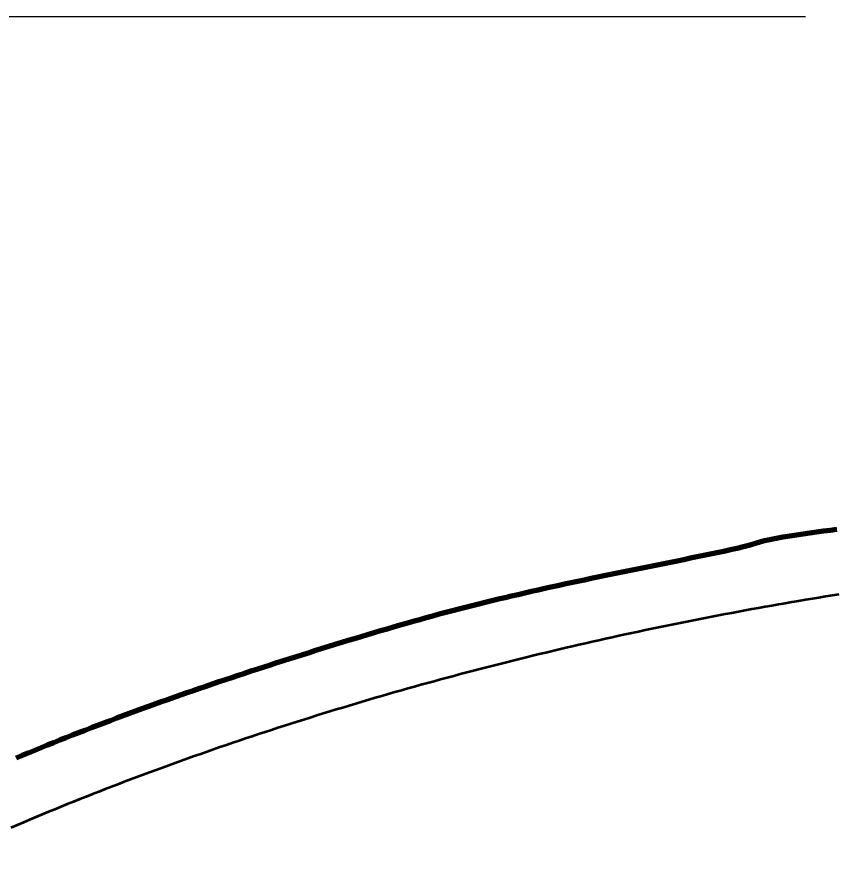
# Model space of a CAD drawing. Header units: millimetres. Extents: x 0 to 1554, y 0 to 420.
# Drawn here: x 94.7 to 106.86, y 329.48 to 342.03 of the extents above; entities that cross this region are included whole.
import ezdxf

# ---------------------------------------------------------------- set-up
doc = ezdxf.new("R2010")
doc.units = ezdxf.units.MM
doc.linetypes.add('IRAM-E-TRAZOS', pattern=[5, 4, -1])
for name, color, linetype, lineweight in [('01-VISIBLE', 7, 'CONTINUOUS', 70), ('02-OCULTA', 4, 'IRAM-E-TRAZOS', 35), ('04-COTA', 3, 'CONTINUOUS', 18)]:
    doc.layers.add(name, color=color, linetype=linetype, lineweight=lineweight)
doc.styles.add('ISO3098', font='isocpeur.ttf')
doc.dimstyles.new('FLAMA-IRAM', dxfattribs={"dimtxt": 3.5, "dimasz": 3.5, "dimexe": 2, "dimexo": 1.5, "dimgap": 1, "dimtad": 1, "dimdec": 1, "dimtxsty": 'ISO3098', "dimblk": 'IRAM_FLECHA', "dimblk1": 'IRAM_FLECHA', "dimblk2": 'IRAM_FLECHA', "dimcen": 2.5, "dimclrd": 256, "dimclre": 256, "dimclrt": 256, "dimazin": 3, "dimtfac": 1, "dimtmove": 0, "dimatfit": 3, "dimlwd": 18, "dimlwe": 18})

# ---------------------------------------------------------------- blocks, each defined once
blk = doc.blocks.new('IRAM_FLECHA')
blk.add_solid([(0, 0), (-1, 0.125), (-1, -0.125)])

msp = doc.modelspace()

# ---------------------------------------------------------------- linework, layer by layer
at = {"layer": '01-VISIBLE'}
msp.add_lwpolyline([(94.686, 330.979), (94.779, 331.018), (94.872, 331.056), (94.966, 331.095), (95.059, 331.133), (95.153, 331.171), (95.246, 331.209), (95.34, 331.246), (95.434, 331.283), (95.528, 331.32), (95.622, 331.357), (95.716, 331.394), (95.81, 331.43), (95.905, 331.466), (95.999, 331.502), (96.094, 331.538), (96.188, 331.574), (96.283, 331.609), (96.377, 331.644), (96.472, 331.679), (96.567, 331.714), (96.662, 331.748), (96.757, 331.783), (96.852, 331.817), (96.947, 331.851), (97.042, 331.884), (97.138, 331.918), (97.233, 331.951), (97.329, 331.984), (97.424, 332.017), (97.52, 332.05), (97.615, 332.082), (97.711, 332.115), (97.807, 332.147), (97.902, 332.179), (97.998, 332.211), (98.094, 332.243), (98.19, 332.274), (98.286, 332.306), (98.382, 332.337), (98.478, 332.368), (98.574, 332.399), (98.67, 332.43), (98.767, 332.461), (98.863, 332.491), (98.959, 332.522), (99.056, 332.552), (99.152, 332.583), (99.248, 332.613), (99.345, 332.643), (99.441, 332.672), (99.538, 332.702), (99.634, 332.732), (99.731, 332.761), (99.828, 332.79), (99.924, 332.819), (100.021, 332.848), (100.118, 332.877), (100.215, 332.905), (100.312, 332.934), (100.409, 332.962), (100.506, 332.989), (100.603, 333.017), (100.701, 333.044), (100.798, 333.071), (100.895, 333.098), (100.993, 333.124), (101.091, 333.15), (101.188, 333.176), (101.286, 333.201), (101.384, 333.226), (101.482, 333.251), (101.58, 333.276), (101.678, 333.3), (101.776, 333.324), (101.874, 333.348), (101.972, 333.371), (102.071, 333.394), (102.169, 333.417), (102.267, 333.44), (102.366, 333.462), (102.464, 333.485), (102.563, 333.507), (102.662, 333.528), (102.76, 333.55), (102.859, 333.572), (102.958, 333.593), (103.056, 333.614), (103.155, 333.635), (103.254, 333.656), (103.353, 333.676), (103.452, 333.697), (103.551, 333.717), (103.65, 333.738), (103.749, 333.758), (103.848, 333.778), (103.947, 333.798), (104.046, 333.818), (104.145, 333.838), (104.244, 333.858), (104.343, 333.878), (104.442, 333.899), (104.541, 333.919), (104.639, 333.939), (104.738, 333.96), (104.837, 333.98), (104.936, 334), (105.035, 334.021), (105.134, 334.041), (105.233, 334.062), (105.332, 334.084), (105.43, 334.106), (105.528, 334.131), (105.625, 334.157), (105.722, 334.186), (105.819, 334.213), (105.918, 334.236), (106.017, 334.256), (106.116, 334.273), (106.216, 334.289), (106.316, 334.305), (106.416, 334.319), (106.516, 334.334), (106.616, 334.348), (106.716, 334.362), (106.816, 334.376), (106.916, 334.389)], dxfattribs=at)
at = {"layer": '02-OCULTA'}
msp.add_lwpolyline([(106.947, 333.415), (106.847, 333.399), (106.747, 333.383), (106.647, 333.366), (106.548, 333.35), (106.448, 333.333), (106.348, 333.316), (106.248, 333.299), (106.148, 333.282), (106.049, 333.265), (105.949, 333.247), (105.849, 333.23), (105.75, 333.212), (105.65, 333.194), (105.551, 333.175), (105.451, 333.157), (105.352, 333.138), (105.252, 333.12), (105.153, 333.101), (105.054, 333.082), (104.954, 333.062), (104.855, 333.043), (104.756, 333.023), (104.656, 333.004), (104.557, 332.984), (104.458, 332.963), (104.359, 332.943), (104.26, 332.923), (104.161, 332.902), (104.062, 332.881), (103.963, 332.86), (103.864, 332.839), (103.765, 332.817), (103.666, 332.796), (103.567, 332.774), (103.468, 332.752), (103.37, 332.73), (103.271, 332.708), (103.172, 332.685), (103.074, 332.663), (102.975, 332.64), (102.877, 332.617), (102.778, 332.594), (102.68, 332.57), (102.581, 332.547), (102.483, 332.523), (102.384, 332.499), (102.286, 332.475), (102.188, 332.451), (102.09, 332.427), (101.992, 332.402), (101.893, 332.377), (101.795, 332.352), (101.697, 332.327), (101.599, 332.302), (101.501, 332.276), (101.404, 332.251), (101.306, 332.225), (101.208, 332.199), (101.11, 332.172), (101.013, 332.146), (100.915, 332.119), (100.817, 332.093), (100.72, 332.066), (100.622, 332.039), (100.525, 332.011), (100.427, 331.984), (100.33, 331.956), (100.233, 331.928), (100.136, 331.9), (100.039, 331.872), (99.941, 331.843), (99.844, 331.815), (99.747, 331.786), (99.65, 331.757), (99.554, 331.727), (99.457, 331.698), (99.36, 331.668), (99.263, 331.639), (99.167, 331.609), (99.07, 331.578), (98.973, 331.548), (98.877, 331.518), (98.781, 331.487), (98.684, 331.456), (98.588, 331.425), (98.492, 331.393), (98.396, 331.362), (98.299, 331.33), (98.203, 331.298), (98.107, 331.266), (98.012, 331.234), (97.916, 331.201), (97.82, 331.169), (97.724, 331.136), (97.629, 331.103), (97.533, 331.07), (97.438, 331.036), (97.342, 331.002), (97.247, 330.968), (97.152, 330.934), (97.056, 330.9), (96.961, 330.866), (96.866, 330.831), (96.771, 330.796), (96.676, 330.761), (96.581, 330.726), (96.487, 330.69), (96.392, 330.655), (96.297, 330.619), (96.203, 330.583), (96.108, 330.546), (96.014, 330.51), (95.92, 330.473), (95.825, 330.436), (95.731, 330.399), (95.637, 330.362), (95.543, 330.324), (95.449, 330.286), (95.355, 330.249), (95.262, 330.21), (95.168, 330.172), (95.075, 330.133), (94.981, 330.095), (94.888, 330.056), (94.794, 330.016), (94.701, 329.977), (94.608, 329.937)], dxfattribs=at)

# ---------------------------------------------------------------- dimensions: what is measured, and where the dimension line sits
at = {"layer": '04-COTA'}
for base, p1, text in [((59.75, 147.972), (77.75, 147.972), '<>±2'), ((68.75, 309.552), (77.75, 309.552), '<>±0,5')]:
    msp.add_linear_dim(base=base, p1=p1, p2=(107.95, 342.028), angle=90, text=text, dimstyle='FLAMA-IRAM', override={"dimlfac": 5}, dxfattribs=at).render()

doc.saveas('drawing.dxf')
